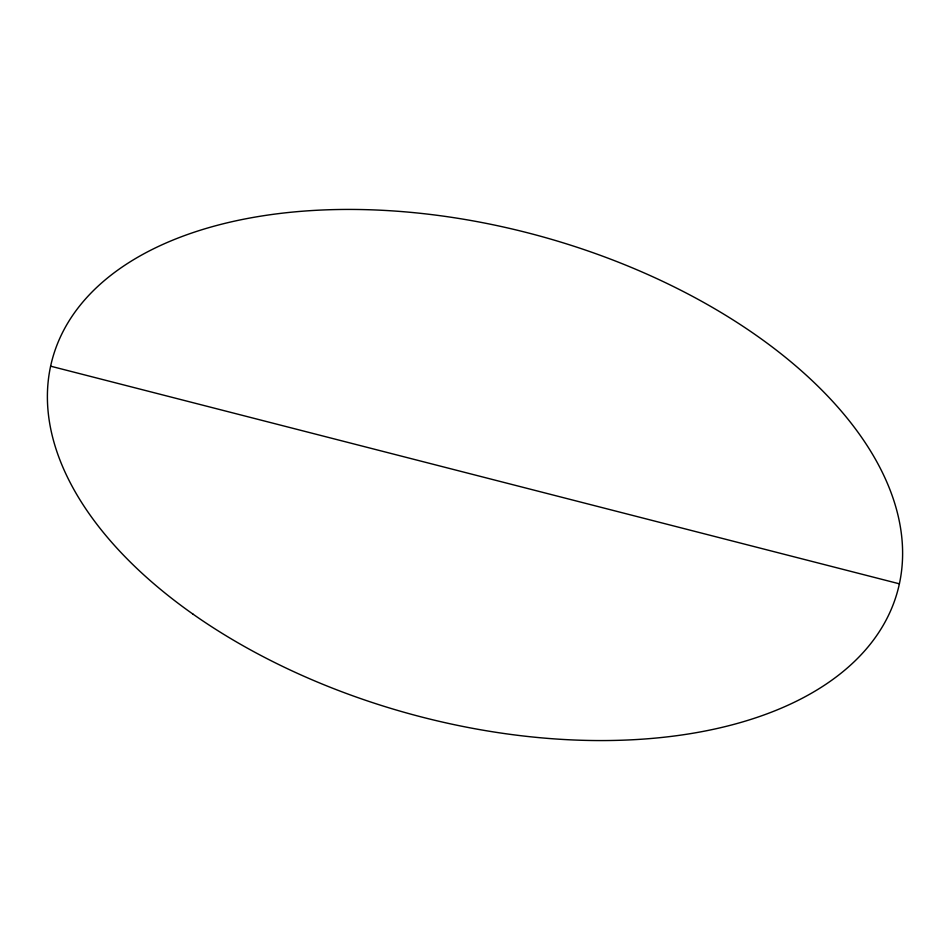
<?xml version="1.0" encoding="UTF-8"?>
<svg xmlns="http://www.w3.org/2000/svg" width="950" height="950" viewBox="0 0 950 950"><rect width="100%" height="100%" fill="white"/><g stroke="black" fill="none" stroke-linecap="round" stroke-linejoin="round"><path stroke-width="1.43" d="M50.611 366.178L899.389 583.822M193.159 614.246A438.271 247.606 15.4 0 0 894.425 601.219A438.271 247.606 15.4 0 0 337.416 209.534A438.271 247.606 15.4 0 0 193.159 614.246"/></g></svg>
